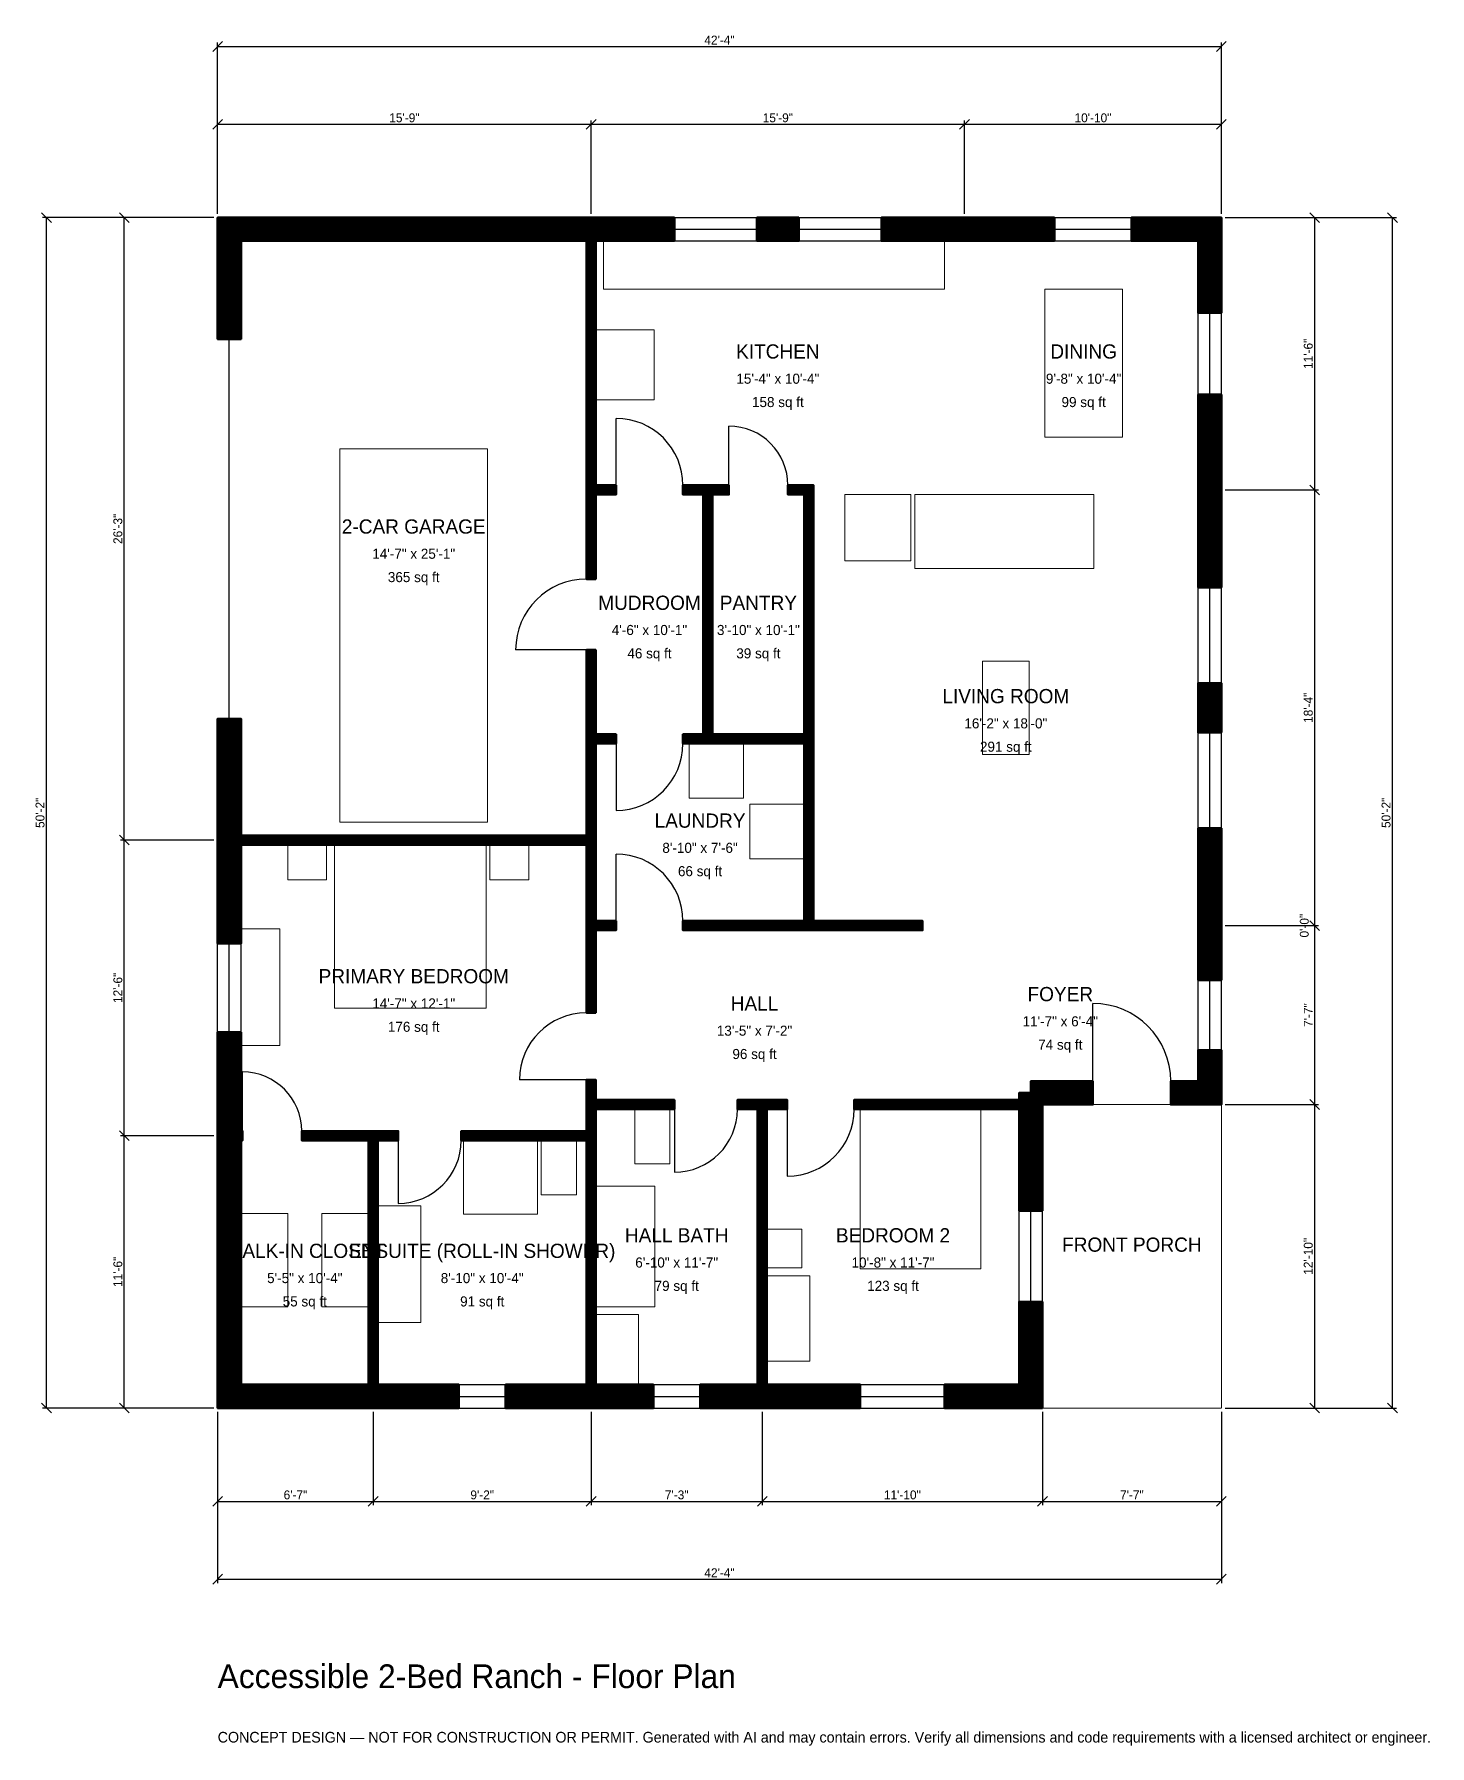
# Model space of a CAD drawing. Header units: inches. Extents: x -93 to 613, y -171 to 695.
import ezdxf
from ezdxf.enums import TextEntityAlignment as Align

# ---------------------------------------------------------------- set-up
doc = ezdxf.new("R2010")
doc.units = ezdxf.units.IN
doc.header["$MEASUREMENT"] = 0
doc.linetypes.add('DASHED', pattern=[0.6, 0.5, -0.1])
for name, color, linetype, lineweight in [('A-ANNO-DIMS', 1, 'Continuous', 13), ('A-ANNO-TEXT', 7, 'Continuous', 18), ('A-AREA-IDEN', 7, 'Continuous', 18), ('A-DOOR', 2, 'Continuous', 25), ('A-FLOR-FIXT', 9, 'Continuous', 13), ('A-FURN', 9, 'Continuous', 13), ('A-GLAZ', 4, 'Continuous', 25), ('A-SITE-PAVE', 8, 'Continuous', 13), ('A-WALL', 7, 'Continuous', 50), ('A-WALL-PATT', 8, 'Continuous', 13)]:
    doc.layers.add(name, color=color, linetype=linetype, lineweight=lineweight)
doc.dimstyles.new('PLAN', dxfattribs={"dimtxt": 4.5, "dimasz": 3, "dimexe": 2, "dimexo": 2, "dimgap": 1, "dimtad": 1, "dimdec": 0, "dimlunit": 4, "dimtsz": 2.5, "dimcen": 2.5, "dimclrd": 1, "dimclre": 1, "dimazin": 3, "dimtfac": 1, "dimtmove": 0, "dimatfit": 3})

msp = doc.modelspace()

# ---------------------------------------------------------------- hatches: boundary and pattern name
at = {"layer": 'A-WALL-PATT'}
h = msp.add_hatch(dxfattribs=at)
h.set_pattern_fill('ANSI31', color=8, scale=0.8)
h.paths.add_polyline_path([(183.0709, 0), (145.6693, 0), (145.6693, 11.811), (183.0709, 11.811), (186.6142, 11.811), (186.6142, 135.4331), (123.2283, 135.4331), (123.2283, 140.1575), (186.6142, 140.1575), (186.6142, 151.1811), (186.6142, 155.9055), (186.6142, 166.1417), (191.3386, 166.1417), (191.3386, 155.9055), (231.1024, 155.9055), (231.1024, 151.1811), (191.3386, 151.1811), (191.3386, 140.1575), (191.3386, 135.4331), (191.3386, 11.811), (194.8819, 11.811), (220.4724, 11.811), (220.4724, 0), (194.8819, 0), (191.3386, 0), (191.3386, 0), (186.6142, 0), (186.6142, 0), (183.0709, 0)])
h.paths.add_polyline_path([(84.6457, 0), (81.1024, 0), (81.1024, 0), (76.378, 0), (76.378, 0), (72.8346, 0), (11.811, 0), (11.811, 0), (0, 0), (0, 0), (0, 0), (0, 0), (0, 11.811), (0, 11.811), (0, 131.8898), (0, 135.4331), (0, 135.4331), (0, 140.1575), (0, 140.1575), (0, 143.7008), (0, 190.1575), (11.811, 190.1575), (11.811, 143.7008), (11.811, 140.1575), (12.5984, 140.1575), (12.5984, 135.4331), (11.811, 135.4331), (11.811, 131.8898), (11.811, 11.811), (72.8346, 11.811), (76.378, 11.811), (76.378, 135.4331), (42.5197, 135.4331), (42.5197, 140.1575), (76.378, 140.1575), (81.1024, 140.1575), (91.3386, 140.1575), (91.3386, 135.4331), (81.1024, 135.4331), (81.1024, 11.811), (84.6457, 11.811), (122.0472, 11.811), (122.0472, 0), (84.6457, 0)])
h.paths.add_polyline_path([(0, 281.4961), (0, 285.0394), (0, 285.0394), (0, 289.7638), (0, 289.7638), (0, 293.3071), (0, 348.8189), (11.811, 348.8189), (11.811, 293.3071), (11.811, 289.7638), (186.6142, 289.7638), (186.6142, 336.2205), (186.6142, 340.9449), (186.6142, 383.6614), (191.3386, 383.6614), (191.3386, 340.9449), (201.5748, 340.9449), (201.5748, 336.2205), (191.3386, 336.2205), (191.3386, 289.7638), (191.3386, 285.0394), (191.3386, 246.4567), (201.5748, 246.4567), (201.5748, 241.7323), (191.3386, 241.7323), (191.3386, 200), (186.6142, 200), (186.6142, 241.7323), (186.6142, 241.7323), (186.6142, 246.4567), (186.6142, 285.0394), (11.811, 285.0394), (11.811, 281.4961), (11.811, 235.0394), (0, 235.0394), (0, 281.4961)])
h.paths.add_polyline_path([(0, 590.5512), (0, 590.5512), (0, 602.3622), (0, 602.3622), (0, 602.3622), (11.811, 602.3622), (11.811, 602.3622), (183.0709, 602.3622), (186.6142, 602.3622), (186.6142, 602.3622), (191.3386, 602.3622), (191.3386, 602.3622), (194.8819, 602.3622), (231.1024, 602.3622), (231.1024, 590.5512), (194.8819, 590.5512), (191.3386, 590.5512), (191.3386, 466.9291), (201.5748, 466.9291), (201.5748, 462.2047), (191.3386, 462.2047), (191.3386, 419.4882), (186.6142, 419.4882), (186.6142, 462.2047), (186.6142, 466.9291), (186.6142, 590.5512), (183.0709, 590.5512), (11.811, 590.5512), (11.811, 540.9449), (0, 540.9449), (0, 590.5512)])
h.paths.add_polyline_path([(294.0945, 602.3622), (294.0945, 590.5512), (272.8346, 590.5512), (272.8346, 602.3622), (294.0945, 602.3622)])
h.paths.add_polyline_path([(372.0472, 602.3622), (383.8583, 602.3622), (423.4252, 602.3622), (423.4252, 590.5512), (383.8583, 590.5512), (372.0472, 590.5512), (335.8268, 590.5512), (335.8268, 602.3622), (372.0472, 602.3622)])
h.paths.add_polyline_path([(496.063, 602.3622), (496.063, 602.3622), (507.874, 602.3622), (507.874, 602.3622), (507.8741, 602.3622), (507.8741, 590.5512), (507.874, 590.5512), (507.874, 554.1339), (496.063, 554.1339), (496.063, 590.5512), (462.4016, 590.5512), (462.4016, 602.3622), (496.063, 602.3622)])
h.paths.add_polyline_path([(507.874, 470.4724), (507.874, 458.6614), (507.874, 415.2887), (496.063, 415.2887), (496.063, 458.6614), (496.063, 470.4724), (496.063, 512.7953), (507.874, 512.7953), (507.874, 470.4724)])
h.paths.add_polyline_path([(507.874, 341.7979), (496.063, 341.7979), (496.063, 366.8635), (507.874, 366.8635), (507.874, 341.7979)])
h.paths.add_polyline_path([(507.874, 250), (507.874, 250), (507.874, 216.5354), (496.063, 216.5354), (496.063, 238.189), (496.063, 238.189), (496.063, 293.3727), (507.874, 293.3727), (507.874, 250)])
h.paths.add_polyline_path([(507.874, 165.3543), (507.8741, 165.3543), (507.8741, 153.5433), (507.874, 153.5433), (507.874, 153.5433), (496.063, 153.5433), (496.063, 153.5433), (482.2835, 153.5433), (482.2835, 165.3543), (496.063, 165.3543), (496.063, 181.1024), (507.874, 181.1024), (507.874, 165.3543)])
h.paths.add_polyline_path([(419.685, 153.5433), (419.685, 153.5433), (417.3229, 153.5433), (417.3229, 151.1811), (417.3228, 151.1811), (417.3228, 99.8031), (405.5118, 99.8031), (405.5118, 151.1811), (356.6929, 151.1811), (351.9685, 151.1811), (322.0472, 151.1811), (322.0472, 155.9055), (351.9685, 155.9055), (356.6929, 155.9055), (405.5118, 155.9055), (405.5118, 159.4488), (411.4173, 159.4488), (411.4173, 165.3543), (442.9134, 165.3543), (442.9134, 153.5433), (419.685, 153.5433)])
h.paths.add_polyline_path([(417.3228, 11.811), (417.3229, 11.811), (417.3229, 0), (417.3229, 0), (417.3228, 0), (417.3228, 0), (405.5118, 0), (405.5118, 0), (367.7165, 0), (367.7165, 11.811), (405.5118, 11.811), (405.5118, 53.7402), (417.3228, 53.7402), (417.3228, 11.811)])
h.paths.add_polyline_path([(281.4961, 0), (277.9528, 0), (277.9528, 0), (273.2283, 0), (273.2283, 0), (269.685, 0), (244.0945, 0), (244.0945, 11.811), (269.685, 11.811), (273.2283, 11.811), (273.2283, 151.1811), (262.9921, 151.1811), (262.9921, 155.9055), (273.2283, 155.9055), (277.9528, 155.9055), (288.189, 155.9055), (288.189, 151.1811), (277.9528, 151.1811), (277.9528, 11.811), (281.4961, 11.811), (325.1969, 11.811), (325.1969, 0), (281.4961, 0)])
h.paths.add_polyline_path([(250.3937, 466.9291), (258.6614, 466.9291), (258.6614, 462.2047), (250.3937, 462.2047), (250.3937, 340.9449), (296.8504, 340.9449), (296.8504, 462.2047), (288.5827, 462.2047), (288.5827, 466.9291), (296.8504, 466.9291), (301.5748, 466.9291), (301.5748, 462.2047), (301.5748, 340.9449), (301.5748, 336.2205), (301.5748, 246.4567), (356.6929, 246.4567), (356.6929, 241.7323), (301.5748, 241.7323), (296.8504, 241.7323), (235.4331, 241.7323), (235.4331, 246.4567), (296.8504, 246.4567), (296.8504, 336.2205), (250.3937, 336.2205), (245.6693, 336.2205), (235.4331, 336.2205), (235.4331, 340.9449), (245.6693, 340.9449), (245.6693, 462.2047), (235.4331, 462.2047), (235.4331, 466.9291), (245.6693, 466.9291), (250.3937, 466.9291)])

# ---------------------------------------------------------------- linework, layer by layer
at = {"layer": 'A-DOOR', "linetype": 'DASHED'}
msp.add_line((5.9055, 348.8189), (5.9055, 540.9449), dxfattribs=at)
at = {"layer": 'A-DOOR'}
for p, q in [((201.5748, 466.9291), (201.5748, 500.7874)), ((258.6614, 466.9291), (258.6614, 496.8504)), ((186.6142, 383.6614), (150.7874, 383.6614)), ((201.5748, 336.2205), (201.5748, 302.3622)), ((201.5748, 246.4567), (201.5748, 280.315)), ((442.9134, 165.3543), (442.9134, 204.7244)), ((12.5984, 140.1575), (12.5984, 170.0787)), ((186.6142, 166.1417), (152.7559, 166.1417)), ((231.1024, 151.1811), (231.1024, 119.2913)), ((288.189, 151.1811), (288.189, 117.3228)), ((91.3386, 135.4331), (91.3386, 103.5433))]:
    msp.add_line(p, q, dxfattribs=at)
for centre, radius, start, end in [((201.5748, 466.9291), 33.8583, 0, 90), ((258.6614, 466.9291), 29.9213, 0, 90), ((186.6142, 383.6614), 35.8268, 90, 180), ((201.5748, 336.2205), 33.8583, 270, 360), ((201.5748, 246.4567), 33.8583, 0, 90), ((186.6142, 166.1417), 33.8583, 90, 180), ((442.9134, 165.3543), 39.3701, 0, 90), ((12.5984, 140.1575), 29.9213, 0, 90), ((231.1024, 151.1811), 31.8898, 270, 360), ((288.189, 151.1811), 33.8583, 270, 360), ((91.3386, 135.4331), 31.8898, 270, 360)]:
    msp.add_arc(centre, radius, start, end, dxfattribs=at)
at = {"layer": 'A-FLOR-FIXT'}
for points in [[(195.2756, 566.1417), (367.7165, 566.1417), (367.7165, 590.5512), (195.2756, 590.5512)], [(211.0236, 123.622), (228.7402, 123.622), (228.7402, 151.1811), (211.0236, 151.1811)], [(124.4094, 98.0315), (161.811, 98.0315), (161.811, 135.4331), (124.4094, 135.4331)], [(163.7795, 107.874), (181.4961, 107.874), (181.4961, 135.4331), (163.7795, 135.4331)], [(191.3386, 51.1811), (221.2598, 51.1811), (221.2598, 112.2047), (191.3386, 112.2047)], [(81.1024, 43.3071), (102.7559, 43.3071), (102.7559, 102.3622), (81.1024, 102.3622)], [(191.3386, 11.811), (212.9921, 11.811), (212.9921, 47.2441), (191.3386, 47.2441)]]:
    msp.add_lwpolyline(points, close=True, dxfattribs=at)
at = {"layer": 'A-FURN'}
for points in [[(418.5039, 491.3386), (457.874, 491.3386), (457.874, 566.1417), (418.5039, 566.1417)], [(191.3386, 510.2362), (220.8661, 510.2362), (220.8661, 545.6693), (191.3386, 545.6693)], [(61.811, 296.4567), (136.6142, 296.4567), (136.6142, 485.4331), (61.811, 485.4331)], [(317.3228, 428.7402), (350.7874, 428.7402), (350.7874, 462.2047), (317.3228, 462.2047)], [(352.7559, 424.8031), (443.3071, 424.8031), (443.3071, 462.2047), (352.7559, 462.2047)], [(387.0079, 330.7087), (410.6299, 330.7087), (410.6299, 377.9528), (387.0079, 377.9528)], [(238.5827, 308.6614), (266.1417, 308.6614), (266.1417, 336.2205), (238.5827, 336.2205)], [(269.2913, 277.9528), (296.8504, 277.9528), (296.8504, 305.5118), (269.2913, 305.5118)], [(35.4331, 267.3228), (55.1181, 267.3228), (55.1181, 285.0394), (35.4331, 285.0394)], [(59.0551, 202.3622), (135.8268, 202.3622), (135.8268, 285.0394), (59.0551, 285.0394)], [(137.7953, 267.3228), (157.4803, 267.3228), (157.4803, 285.0394), (137.7953, 285.0394)], [(11.811, 183.4646), (31.4961, 183.4646), (31.4961, 242.5197), (11.811, 242.5197)], [(325.1969, 70.4724), (386.2205, 70.4724), (386.2205, 151.1811), (325.1969, 151.1811)], [(11.811, 51.1811), (35.4331, 51.1811), (35.4331, 98.4252), (11.811, 98.4252)], [(52.7559, 51.1811), (76.378, 51.1811), (76.378, 98.4252), (52.7559, 98.4252)], [(277.9528, 70.8661), (295.6693, 70.8661), (295.6693, 90.5512), (277.9528, 90.5512)], [(277.9528, 23.622), (299.6063, 23.622), (299.6063, 66.9291), (277.9528, 66.9291)]]:
    msp.add_lwpolyline(points, close=True, dxfattribs=at)
at = {"layer": 'A-GLAZ'}
for p, q in [((231.1024, 602.3622), (272.8346, 602.3622)), ((294.0945, 602.3622), (335.8268, 602.3622)), ((423.4252, 602.3622), (462.4016, 602.3622)), ((231.1024, 596.4567), (272.8346, 596.4567)), ((231.1024, 590.5512), (272.8346, 590.5512)), ((294.0945, 596.4567), (335.8268, 596.4567)), ((294.0945, 590.5512), (335.8268, 590.5512)), ((423.4252, 596.4567), (462.4016, 596.4567)), ((423.4252, 590.5512), (462.4016, 590.5512)), ((496.063, 512.7953), (496.063, 554.1339)), ((501.9685, 512.7953), (501.9685, 554.1339)), ((507.874, 512.7953), (507.874, 554.1339)), ((496.063, 366.8635), (496.063, 415.2887)), ((501.9685, 366.8635), (501.9685, 415.2887)), ((507.874, 366.8635), (507.874, 415.2887)), ((496.063, 293.3727), (496.063, 341.7979)), ((501.9685, 293.3727), (501.9685, 341.7979)), ((507.874, 293.3727), (507.874, 341.7979)), ((0, 190.1575), (0, 235.0394)), ((5.9055, 190.1575), (5.9055, 235.0394)), ((11.811, 190.1575), (11.811, 235.0394)), ((496.063, 181.1024), (496.063, 216.5354)), ((501.9685, 181.1024), (501.9685, 216.5354)), ((507.874, 181.1024), (507.874, 216.5354)), ((405.5118, 53.7402), (405.5118, 99.8031)), ((411.4173, 53.7402), (411.4173, 99.8031)), ((417.3228, 53.7402), (417.3228, 99.8031)), ((122.0472, 11.811), (145.6693, 11.811)), ((220.4724, 11.811), (244.0945, 11.811)), ((325.1969, 11.811), (367.7165, 11.811)), ((122.0472, 5.9055), (145.6693, 5.9055)), ((122.0472, 0), (145.6693, 0)), ((220.4724, 5.9055), (244.0945, 5.9055)), ((220.4724, 0), (244.0945, 0)), ((325.1969, 5.9055), (367.7165, 5.9055)), ((325.1969, 0), (367.7165, 0))]:
    msp.add_line(p, q, dxfattribs=at)
at = {"layer": 'A-SITE-PAVE', "linetype": 'DASHED'}
msp.add_lwpolyline([(417.3228, 0), (507.874, 0), (507.874, 153.5433), (417.3228, 153.5433)], close=True, dxfattribs=at)
at = {"layer": 'A-WALL'}
for points in [[(0, 590.5512), (0, 590.5512), (0, 602.3622), (0, 602.3622), (0, 602.3622), (11.811, 602.3622), (11.811, 602.3622), (183.0709, 602.3622), (186.6142, 602.3622), (186.6142, 602.3622), (191.3386, 602.3622), (191.3386, 602.3622), (194.8819, 602.3622), (231.1024, 602.3622), (231.1024, 590.5512), (194.8819, 590.5512), (191.3386, 590.5512), (191.3386, 466.9291), (201.5748, 466.9291), (201.5748, 462.2047), (191.3386, 462.2047), (191.3386, 419.4882), (186.6142, 419.4882), (186.6142, 462.2047), (186.6142, 466.9291), (186.6142, 590.5512), (183.0709, 590.5512), (11.811, 590.5512), (11.811, 540.9449), (0, 540.9449), (0, 590.5512)], [(294.0945, 602.3622), (294.0945, 590.5512), (272.8346, 590.5512), (272.8346, 602.3622), (294.0945, 602.3622)], [(372.0472, 602.3622), (383.8583, 602.3622), (423.4252, 602.3622), (423.4252, 590.5512), (383.8583, 590.5512), (372.0472, 590.5512), (335.8268, 590.5512), (335.8268, 602.3622), (372.0472, 602.3622)], [(496.063, 602.3622), (496.063, 602.3622), (507.874, 602.3622), (507.874, 602.3622), (507.8741, 602.3622), (507.8741, 590.5512), (507.874, 590.5512), (507.874, 554.1339), (496.063, 554.1339), (496.063, 590.5512), (462.4016, 590.5512), (462.4016, 602.3622), (496.063, 602.3622)], [(507.874, 470.4724), (507.874, 458.6614), (507.874, 415.2887), (496.063, 415.2887), (496.063, 458.6614), (496.063, 470.4724), (496.063, 512.7953), (507.874, 512.7953), (507.874, 470.4724)], [(250.3937, 466.9291), (258.6614, 466.9291), (258.6614, 462.2047), (250.3937, 462.2047), (250.3937, 340.9449), (296.8504, 340.9449), (296.8504, 462.2047), (288.5827, 462.2047), (288.5827, 466.9291), (296.8504, 466.9291), (301.5748, 466.9291), (301.5748, 462.2047), (301.5748, 340.9449), (301.5748, 336.2205), (301.5748, 246.4567), (356.6929, 246.4567), (356.6929, 241.7323), (301.5748, 241.7323), (296.8504, 241.7323), (235.4331, 241.7323), (235.4331, 246.4567), (296.8504, 246.4567), (296.8504, 336.2205), (250.3937, 336.2205), (245.6693, 336.2205), (235.4331, 336.2205), (235.4331, 340.9449), (245.6693, 340.9449), (245.6693, 462.2047), (235.4331, 462.2047), (235.4331, 466.9291), (245.6693, 466.9291), (250.3937, 466.9291)], [(0, 281.4961), (0, 285.0394), (0, 285.0394), (0, 289.7638), (0, 289.7638), (0, 293.3071), (0, 348.8189), (11.811, 348.8189), (11.811, 293.3071), (11.811, 289.7638), (186.6142, 289.7638), (186.6142, 336.2205), (186.6142, 340.9449), (186.6142, 383.6614), (191.3386, 383.6614), (191.3386, 340.9449), (201.5748, 340.9449), (201.5748, 336.2205), (191.3386, 336.2205), (191.3386, 289.7638), (191.3386, 285.0394), (191.3386, 246.4567), (201.5748, 246.4567), (201.5748, 241.7323), (191.3386, 241.7323), (191.3386, 200), (186.6142, 200), (186.6142, 241.7323), (186.6142, 241.7323), (186.6142, 246.4567), (186.6142, 285.0394), (11.811, 285.0394), (11.811, 281.4961), (11.811, 235.0394), (0, 235.0394), (0, 281.4961)], [(507.874, 341.7979), (496.063, 341.7979), (496.063, 366.8635), (507.874, 366.8635), (507.874, 341.7979)], [(507.874, 250), (507.874, 250), (507.874, 216.5354), (496.063, 216.5354), (496.063, 238.189), (496.063, 238.189), (496.063, 293.3727), (507.874, 293.3727), (507.874, 250)], [(84.6457, 0), (81.1024, 0), (81.1024, 0), (76.378, 0), (76.378, 0), (72.8346, 0), (11.811, 0), (11.811, 0), (0, 0), (0, 0), (0, 0), (0, 0), (0, 11.811), (0, 11.811), (0, 131.8898), (0, 135.4331), (0, 135.4331), (0, 140.1575), (0, 140.1575), (0, 143.7008), (0, 190.1575), (11.811, 190.1575), (11.811, 143.7008), (11.811, 140.1575), (12.5984, 140.1575), (12.5984, 135.4331), (11.811, 135.4331), (11.811, 131.8898), (11.811, 11.811), (72.8346, 11.811), (76.378, 11.811), (76.378, 135.4331), (42.5197, 135.4331), (42.5197, 140.1575), (76.378, 140.1575), (81.1024, 140.1575), (91.3386, 140.1575), (91.3386, 135.4331), (81.1024, 135.4331), (81.1024, 11.811), (84.6457, 11.811), (122.0472, 11.811), (122.0472, 0), (84.6457, 0)], [(507.874, 165.3543), (507.8741, 165.3543), (507.8741, 153.5433), (507.874, 153.5433), (507.874, 153.5433), (496.063, 153.5433), (496.063, 153.5433), (482.2835, 153.5433), (482.2835, 165.3543), (496.063, 165.3543), (496.063, 181.1024), (507.874, 181.1024), (507.874, 165.3543)], [(183.0709, 0), (145.6693, 0), (145.6693, 11.811), (183.0709, 11.811), (186.6142, 11.811), (186.6142, 135.4331), (123.2283, 135.4331), (123.2283, 140.1575), (186.6142, 140.1575), (186.6142, 151.1811), (186.6142, 155.9055), (186.6142, 166.1417), (191.3386, 166.1417), (191.3386, 155.9055), (231.1024, 155.9055), (231.1024, 151.1811), (191.3386, 151.1811), (191.3386, 140.1575), (191.3386, 135.4331), (191.3386, 11.811), (194.8819, 11.811), (220.4724, 11.811), (220.4724, 0), (194.8819, 0), (191.3386, 0), (191.3386, 0), (186.6142, 0), (186.6142, 0), (183.0709, 0)], [(419.685, 153.5433), (419.685, 153.5433), (417.3229, 153.5433), (417.3229, 151.1811), (417.3228, 151.1811), (417.3228, 99.8031), (405.5118, 99.8031), (405.5118, 151.1811), (356.6929, 151.1811), (351.9685, 151.1811), (322.0472, 151.1811), (322.0472, 155.9055), (351.9685, 155.9055), (356.6929, 155.9055), (405.5118, 155.9055), (405.5118, 159.4488), (411.4173, 159.4488), (411.4173, 165.3543), (442.9134, 165.3543), (442.9134, 153.5433), (419.685, 153.5433)], [(281.4961, 0), (277.9528, 0), (277.9528, 0), (273.2283, 0), (273.2283, 0), (269.685, 0), (244.0945, 0), (244.0945, 11.811), (269.685, 11.811), (273.2283, 11.811), (273.2283, 151.1811), (262.9921, 151.1811), (262.9921, 155.9055), (273.2283, 155.9055), (277.9528, 155.9055), (288.189, 155.9055), (288.189, 151.1811), (277.9528, 151.1811), (277.9528, 11.811), (281.4961, 11.811), (325.1969, 11.811), (325.1969, 0), (281.4961, 0)], [(417.3228, 11.811), (417.3229, 11.811), (417.3229, 0), (417.3229, 0), (417.3228, 0), (417.3228, 0), (405.5118, 0), (405.5118, 0), (367.7165, 0), (367.7165, 11.811), (405.5118, 11.811), (405.5118, 53.7402), (417.3228, 53.7402), (417.3228, 11.811)]]:
    msp.add_lwpolyline(points, close=True, dxfattribs=at)

# ---------------------------------------------------------------- texts
at = {"layer": 'A-ANNO-TEXT'}
for s, height, p in [('Accessible 2-Bed Ranch - Floor Plan', 12, (0, -141.7323)), ('CONCEPT DESIGN — NOT FOR CONSTRUCTION OR PERMIT. Generated with AI and may contain errors. Verify all dimensions and code requirements with a licensed architect or engineer.', 5.4, (0, -169.2913))]:
    msp.add_text(s, height=height, dxfattribs=at).set_placement(p)
at = {"layer": 'A-AREA-IDEN'}
for s, height, p in [('KITCHEN', 7.2, (283.4646, 534.6457)), ('DINING', 7.2, (438.189, 534.6457)), ('15\'-4" x 10\'-4"', 5.1, (283.4646, 520.8661)), ('9\'-8" x 10\'-4"', 5.1, (438.189, 520.8661)), ('158 sq ft', 5.1, (283.4646, 509.0551)), ('99 sq ft', 5.1, (438.189, 509.0551)), ('2-CAR GARAGE', 7.2, (99.2126, 446.063)), ('14\'-7" x 25\'-1"', 5.1, (99.2126, 432.2835)), ('365 sq ft', 5.1, (99.2126, 420.4724)), ('MUDROOM', 7.2, (218.5039, 407.4803)), ('PANTRY', 7.2, (273.622, 407.4803)), ('4\'-6" x 10\'-1"', 5.1, (218.5039, 393.7008)), ('3\'-10" x 10\'-1"', 5.1, (273.622, 393.7008)), ('46 sq ft', 5.1, (218.5039, 381.8898)), ('39 sq ft', 5.1, (273.622, 381.8898)), ('LIVING ROOM', 7.2, (398.8189, 360.2362)), ('16\'-2" x 18\'-0"', 5.1, (398.8189, 346.4567)), ('291 sq ft', 5.1, (398.8189, 334.6457)), ('LAUNDRY', 7.2, (244.0945, 297.2441)), ('8\'-10" x 7\'-6"', 5.1, (244.0945, 283.4646)), ('66 sq ft', 5.1, (244.0945, 271.6535)), ('PRIMARY BEDROOM', 7.2, (99.2126, 218.5039)), ('HALL', 7.2, (271.6535, 204.7244)), ('FOYER', 7.2, (426.378, 209.4488)), ('14\'-7" x 12\'-1"', 5.1, (99.2126, 204.7244)), ('176 sq ft', 5.1, (99.2126, 192.9134)), ('13\'-5" x 7\'-2"', 5.1, (271.6535, 190.9449)), ('11\'-7" x 6\'-4"', 5.1, (426.378, 195.6693)), ('96 sq ft', 5.1, (271.6535, 179.1339)), ('74 sq ft', 5.1, (426.378, 183.8583)), ('HALL BATH', 7.2, (232.2835, 87.4016)), ('BEDROOM 2', 7.2, (341.7323, 87.4016)), ('WALK-IN CLOSET', 7.2, (44.0945, 79.5276)), ('ENSUITE (ROLL-IN SHOWER)', 7.2, (133.8583, 79.5276)), ('FRONT PORCH', 7.2, (462.5984, 82.6772)), ('6\'-10" x 11\'-7"', 5.1, (232.2835, 73.622)), ('10\'-8" x 11\'-7"', 5.1, (341.7323, 73.622)), ('5\'-5" x 10\'-4"', 5.1, (44.0945, 65.748)), ('8\'-10" x 10\'-4"', 5.1, (133.8583, 65.748)), ('79 sq ft', 5.1, (232.2835, 61.811)), ('123 sq ft', 5.1, (341.7323, 61.811)), ('55 sq ft', 5.1, (44.0945, 53.937)), ('91 sq ft', 5.1, (133.8583, 53.937))]:
    msp.add_text(s, height=height, dxfattribs=at).set_placement(p, align=Align.MIDDLE_CENTER)

# ---------------------------------------------------------------- dimensions: what is measured, and where the dimension line sits
at = {"layer": 'A-ANNO-DIMS'}
for base, p1, p2, text in [((0, 688.9764), (0, 602.3622), (507.874, 602.3622), '42\'-4"'), ((0, 649.6063), (0, 602.3622), (188.9764, 602.3622), '15\'-9"'), ((188.9764, 649.6063), (188.9764, 602.3622), (377.9528, 602.3622), '15\'-9"'), ((377.9528, 649.6063), (377.9528, 602.3622), (507.874, 602.3622), '10\'-10"'), ((0, -47.2441), (0, 0), (78.7402, 0), '6\'-7"'), ((0, -86.6142), (0, 0), (507.874, 0), '42\'-4"'), ((78.7402, -47.2441), (78.7402, 0), (188.9764, 0), '9\'-2"'), ((188.9764, -47.2441), (188.9764, 0), (275.5906, 0), '7\'-3"'), ((275.5906, -47.2441), (275.5906, 0), (417.3228, 0), '11\'-10"'), ((417.3228, -47.2441), (417.3228, 0), (507.874, 0), '7\'-7"')]:
    msp.add_linear_dim(base=base, p1=p1, p2=p2, text=text, dimstyle='PLAN', dxfattribs=at).render()
for base, p1, p2, text in [((-86.6142, 0), (0, 0), (0, 602.3622), '50\'-2"'), ((-47.2441, 287.4016), (0, 287.4016), (0, 602.3622), '26\'-3"'), ((555.1181, 464.5669), (507.874, 464.5669), (507.874, 602.3622), '11\'-6"'), ((594.4882, 0), (507.874, 0), (507.874, 602.3622), '50\'-2"'), ((555.1181, 244.0945), (507.874, 244.0945), (507.874, 464.5669), '18\'-4"'), ((-47.2441, 137.7953), (0, 137.7953), (0, 287.4016), '12\'-6"'), ((555.1181, 244.0945), (507.874, 244.0945), (507.874, 244.0945), '0\'-0"'), ((555.1181, 153.5433), (507.874, 153.5433), (507.874, 244.0945), '7\'-7"'), ((555.1181, 0), (507.874, 0), (507.874, 153.5433), '12\'-10"'), ((-47.2441, 0), (0, 0), (0, 137.7953), '11\'-6"')]:
    msp.add_linear_dim(base=base, p1=p1, p2=p2, angle=90, text=text, dimstyle='PLAN', dxfattribs=at).render()

doc.saveas('drawing.dxf')
